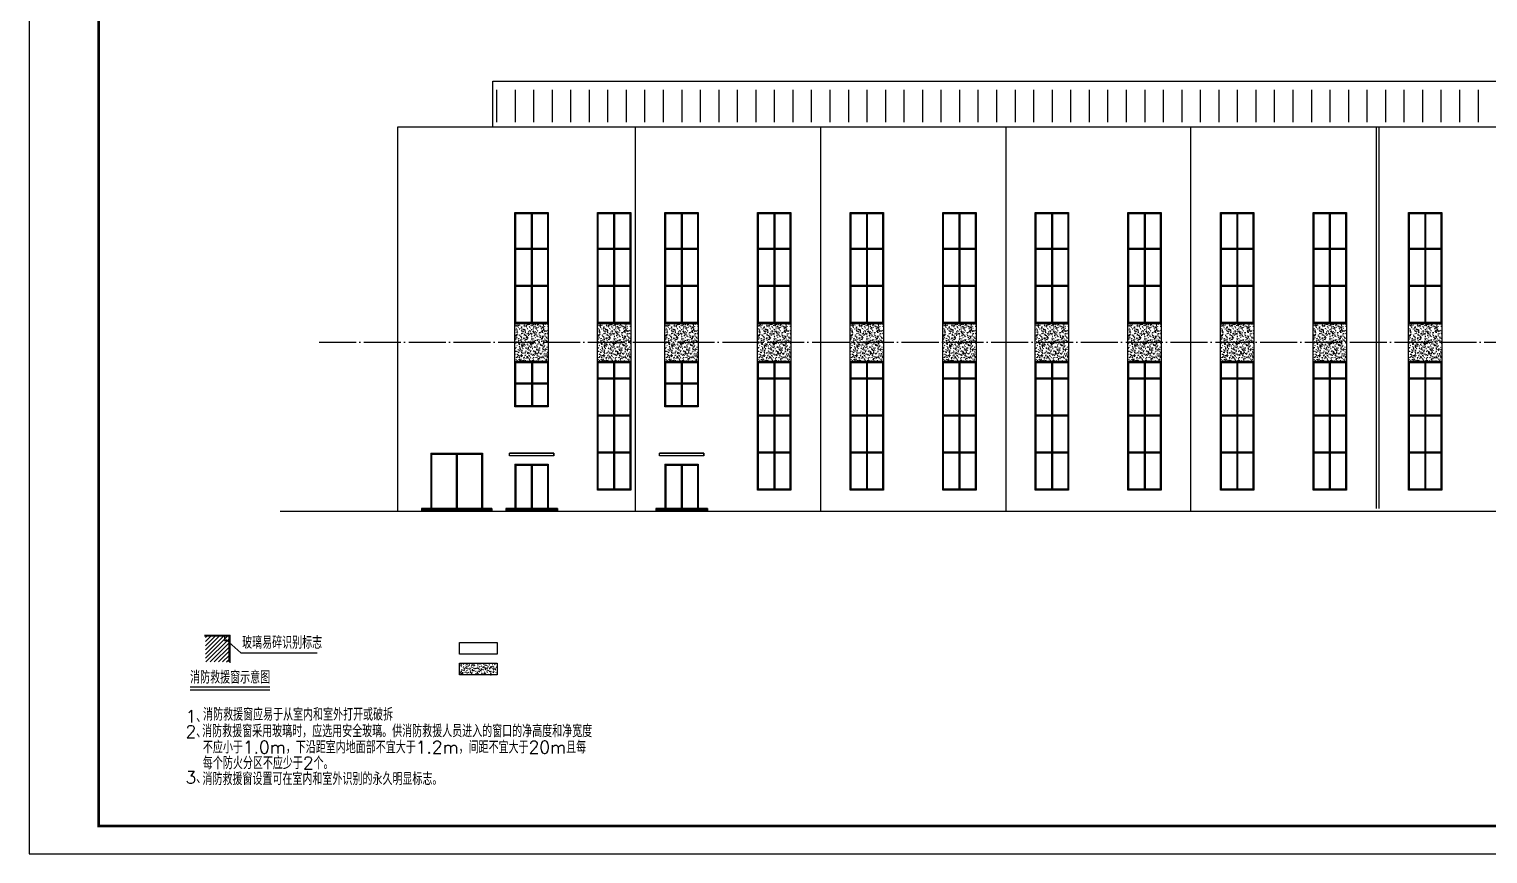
# Model space of a CAD drawing. Extents: x -1041549 to 749950, y -354245 to 17554.
# Drawn here: x -202024 to -123257, y -275372 to -230822 of the extents above; entities that cross this region are included whole.
import ezdxf

# ---------------------------------------------------------------- set-up
doc = ezdxf.new("R2010")
doc.units = 0
doc.header["$LTSCALE"] = 1000
doc.header["$MEASUREMENT"] = 0
doc.linetypes.add('DOTE', pattern=[2.42, 2, -0.2, 0.02, -0.2])
for name, color, linetype in [('4', 4, 'Continuous'), ('8', 8, 'Continuous'), ('DIM_LEAD', 3, 'Continuous'), ('DIM_SYMB', 3, 'Continuous'), ('DOTE', 1, 'Continuous'), ('PUB_TEXT', 7, 'Continuous'), ('PUB_TITLE', 4, 'Continuous'), ('STAIR', 2, 'Continuous'), ('填充2', 45, 'Continuous')]:
    doc.layers.add(name, color=color, linetype=linetype)
doc.styles.add('_TCH_DIM', font='SIMPLEX', dxfattribs={"bigfont": 'GBCBIG'})
doc.styles.add('_TCH_SPACE', font='SIMPLEX', dxfattribs={"height": 5, "bigfont": 'GBCBIG'})
doc.styles.get("Standard").update_dxf_attribs({"font": 'gbenor.shx', "bigfont": 'gbcbig.shx'})

# ---------------------------------------------------------------- blocks, each defined once
blk = doc.blocks.new('A$C095159EC')
at = {"layer": '填充2'}
blk.add_lwpolyline([(0, 0), (300, 0), (300, 300), (0, 300)], close=True, dxfattribs=at)
blk = doc.blocks.new('A$C28570fdd')
at = {"ltscale": 0.1, "xscale": 1.666666666666666, "yscale": 1.666666666666666, "zscale": 1.666666666666666}
blk.add_blockref('A$C095159EC', (0, 0), dxfattribs=at)

msp = doc.modelspace()

# ---------------------------------------------------------------- hatches: boundary and pattern name
h = msp.add_hatch()
h.set_pattern_fill('离散材料', color=8, scale=100)
h.set_pattern_definition([(0, (-8388.26, -34864.5), (264, 456), [24, -402, 18, -174, 36, -426]), (10, (-8502.26, -34618.5), (161.3523, 570.6886), [42, -102, 54, -318, 30, -396]), (20, (-8562.26, -34810.52), (266.9419, 441.9525), [48, -330, 42, -246, 30, -192]), (30, (-8388.26, -34846.5), (-43.9385, 508.1037), [30, -198, 24, -294, 18, -390]), (40, (-8556.26, -34714.52), (67.67183, 432.7407), [24, -264, 18, -168, 48, -306]), (50, (-8466.26, -34930.5), (-160.4957, 471.467), [12, -222, 30, -366, 36, -186]), (60, (-8448.26, -34888.5), (-198.94606, 447.4153), [30, -246, 12, -288, 24, -222]), (70, (-8514.26, -34960.52), (-219.78454, 431.1737), [18, -114, 36, -192, 24, -264]), (80, (-8484.26, -34606.5), (-417.1307, 329.4389), [42, -264, 18, -312, 36, -294]), (90, (-8448.26, -34864.5), (-528, 222), [36, -186, 24, -366, 12, -372]), (100, (-8544.26, -34678.5), (-495.9429, 290.2906), [42, -234, 36, -192, 42, -438]), (110, (-8586.26, -35020.5), (-480.8807, 163.3823), [48, -156, 24, -318, 36, -348]), (120, (-8748.26, -34948.5), (-573.2999, 56.9845), [30, -402, 36, -186, 42, -246]), (130, (-8616.26, -35080.52), (-558.21553, 142.53216), [18, -132, 24, -258, 48, -336]), (140, (-8796.26, -34600.52), (-441.1937, -68.41138), [36, -216, 42, -186, 24, -252]), (150, (-8298.26, -35116.5), (-409.64994, -241.5345), [24, -168, 48, -372, 42, -342]), (160, (-8694.26, -34780.5), (-475.80215, -324.8574), [36, -252, 30, -228, 24, -366]), (170, (-8658.26, -34924.5), (-431.2881, -338.2463), [54, -198, 36, -270, 48, -264])])
h.paths.add_polyline_path([(-175792.6, -246724.6), (-173992.6, -246724.6), (-173992.6, -248774.6), (-175792.6, -248774.6)])
h = msp.add_hatch()
h.set_pattern_fill('离散材料', color=8, scale=100)
h.set_pattern_definition([(0, (-3938.26, -34864.5), (264, 456), [24, -402, 18, -174, 36, -426]), (10, (-4052.26, -34618.5), (161.3523, 570.6886), [42, -102, 54, -318, 30, -396]), (20, (-4112.26, -34810.52), (266.9419, 441.9525), [48, -330, 42, -246, 30, -192]), (30, (-3938.26, -34846.5), (-43.9385, 508.1037), [30, -198, 24, -294, 18, -390]), (40, (-4106.26, -34714.52), (67.67183, 432.7407), [24, -264, 18, -168, 48, -306]), (50, (-4016.26, -34930.5), (-160.4957, 471.467), [12, -222, 30, -366, 36, -186]), (60, (-3998.26, -34888.5), (-198.94606, 447.4153), [30, -246, 12, -288, 24, -222]), (70, (-4064.26, -34960.52), (-219.78454, 431.1737), [18, -114, 36, -192, 24, -264]), (80, (-4034.26, -34606.5), (-417.1307, 329.4389), [42, -264, 18, -312, 36, -294]), (90, (-3998.26, -34864.5), (-528, 222), [36, -186, 24, -366, 12, -372]), (100, (-4094.26, -34678.5), (-495.9429, 290.2906), [42, -234, 36, -192, 42, -438]), (110, (-4136.26, -35020.5), (-480.8807, 163.3823), [48, -156, 24, -318, 36, -348]), (120, (-4298.26, -34948.5), (-573.2999, 56.9845), [30, -402, 36, -186, 42, -246]), (130, (-4166.26, -35080.52), (-558.21553, 142.53216), [18, -132, 24, -258, 48, -336]), (140, (-4346.26, -34600.52), (-441.1937, -68.41138), [36, -216, 42, -186, 24, -252]), (150, (-3848.26, -35116.5), (-409.64994, -241.5345), [24, -168, 48, -372, 42, -342]), (160, (-4244.26, -34780.5), (-475.80215, -324.8574), [36, -252, 30, -228, 24, -366]), (170, (-4208.26, -34924.5), (-431.2881, -338.2463), [54, -198, 36, -270, 48, -264])])
h.paths.add_polyline_path([(-171342.6, -246724.6), (-169542.6, -246724.6), (-169542.6, -248774.6), (-171342.6, -248774.6)])
h = msp.add_hatch()
h.set_pattern_fill('离散材料', color=8, scale=100)
h.set_pattern_definition([(0, (-288.26, -34864.5), (264, 456), [24, -402, 18, -174, 36, -426]), (10, (-402.26, -34618.5), (161.3523, 570.6886), [42, -102, 54, -318, 30, -396]), (20, (-462.26, -34810.52), (266.9419, 441.9525), [48, -330, 42, -246, 30, -192]), (30, (-288.26, -34846.5), (-43.9385, 508.1037), [30, -198, 24, -294, 18, -390]), (40, (-456.26, -34714.52), (67.67183, 432.7407), [24, -264, 18, -168, 48, -306]), (50, (-366.26, -34930.5), (-160.4957, 471.467), [12, -222, 30, -366, 36, -186]), (60, (-348.26, -34888.5), (-198.94606, 447.4153), [30, -246, 12, -288, 24, -222]), (70, (-414.26, -34960.52), (-219.78454, 431.1737), [18, -114, 36, -192, 24, -264]), (80, (-384.26, -34606.5), (-417.1307, 329.4389), [42, -264, 18, -312, 36, -294]), (90, (-348.26, -34864.5), (-528, 222), [36, -186, 24, -366, 12, -372]), (100, (-444.26, -34678.5), (-495.9429, 290.2906), [42, -234, 36, -192, 42, -438]), (110, (-486.26, -35020.5), (-480.8807, 163.3823), [48, -156, 24, -318, 36, -348]), (120, (-648.26, -34948.5), (-573.2999, 56.9845), [30, -402, 36, -186, 42, -246]), (130, (-516.26, -35080.52), (-558.21553, 142.53216), [18, -132, 24, -258, 48, -336]), (140, (-696.26, -34600.52), (-441.1937, -68.41138), [36, -216, 42, -186, 24, -252]), (150, (-198.26, -35116.5), (-409.64994, -241.5345), [24, -168, 48, -372, 42, -342]), (160, (-594.26, -34780.5), (-475.80215, -324.8574), [36, -252, 30, -228, 24, -366]), (170, (-558.26, -34924.5), (-431.2881, -338.2463), [54, -198, 36, -270, 48, -264])])
h.paths.add_polyline_path([(-167692.6, -246724.6), (-165892.6, -246724.6), (-165892.6, -248774.6), (-167692.6, -248774.6)])
h = msp.add_hatch()
h.set_pattern_fill('离散材料', color=8, scale=100)
h.set_pattern_definition([(0, (4711.74, -34864.5), (264, 456), [24, -402, 18, -174, 36, -426]), (10, (4597.74, -34618.5), (161.3523, 570.6886), [42, -102, 54, -318, 30, -396]), (20, (4537.74, -34810.52), (266.9419, 441.9525), [48, -330, 42, -246, 30, -192]), (30, (4711.74, -34846.5), (-43.9385, 508.1037), [30, -198, 24, -294, 18, -390]), (40, (4543.74, -34714.52), (67.67183, 432.7407), [24, -264, 18, -168, 48, -306]), (50, (4633.74, -34930.5), (-160.4957, 471.467), [12, -222, 30, -366, 36, -186]), (60, (4651.74, -34888.5), (-198.94606, 447.4153), [30, -246, 12, -288, 24, -222]), (70, (4585.74, -34960.52), (-219.78454, 431.1737), [18, -114, 36, -192, 24, -264]), (80, (4615.74, -34606.5), (-417.1307, 329.4389), [42, -264, 18, -312, 36, -294]), (90, (4651.74, -34864.5), (-528, 222), [36, -186, 24, -366, 12, -372]), (100, (4555.74, -34678.5), (-495.9429, 290.2906), [42, -234, 36, -192, 42, -438]), (110, (4513.74, -35020.5), (-480.8807, 163.3823), [48, -156, 24, -318, 36, -348]), (120, (4351.74, -34948.5), (-573.2999, 56.9845), [30, -402, 36, -186, 42, -246]), (130, (4483.74, -35080.52), (-558.21553, 142.53216), [18, -132, 24, -258, 48, -336]), (140, (4303.74, -34600.52), (-441.1937, -68.41138), [36, -216, 42, -186, 24, -252]), (150, (4801.74, -35116.5), (-409.64994, -241.5345), [24, -168, 48, -372, 42, -342]), (160, (4405.74, -34780.5), (-475.80215, -324.8574), [36, -252, 30, -228, 24, -366]), (170, (4441.74, -34924.5), (-431.2881, -338.2463), [54, -198, 36, -270, 48, -264])])
h.paths.add_polyline_path([(-162692.6, -246724.6), (-160892.6, -246724.6), (-160892.6, -248774.6), (-162692.6, -248774.6)])
h = msp.add_hatch()
h.set_pattern_fill('离散材料', color=8, scale=100)
h.set_pattern_definition([(0, (9711.74, -34864.5), (264, 456), [24, -402, 18, -174, 36, -426]), (10, (9597.74, -34618.5), (161.3523, 570.6886), [42, -102, 54, -318, 30, -396]), (20, (9537.74, -34810.52), (266.9419, 441.9525), [48, -330, 42, -246, 30, -192]), (30, (9711.74, -34846.5), (-43.9385, 508.1037), [30, -198, 24, -294, 18, -390]), (40, (9543.74, -34714.52), (67.67183, 432.7407), [24, -264, 18, -168, 48, -306]), (50, (9633.74, -34930.5), (-160.4957, 471.467), [12, -222, 30, -366, 36, -186]), (60, (9651.74, -34888.5), (-198.94606, 447.4153), [30, -246, 12, -288, 24, -222]), (70, (9585.74, -34960.52), (-219.78454, 431.1737), [18, -114, 36, -192, 24, -264]), (80, (9615.74, -34606.5), (-417.1307, 329.4389), [42, -264, 18, -312, 36, -294]), (90, (9651.74, -34864.5), (-528, 222), [36, -186, 24, -366, 12, -372]), (100, (9555.74, -34678.5), (-495.9429, 290.2906), [42, -234, 36, -192, 42, -438]), (110, (9513.74, -35020.5), (-480.8807, 163.3823), [48, -156, 24, -318, 36, -348]), (120, (9351.74, -34948.5), (-573.2999, 56.9845), [30, -402, 36, -186, 42, -246]), (130, (9483.74, -35080.52), (-558.21553, 142.53216), [18, -132, 24, -258, 48, -336]), (140, (9303.74, -34600.52), (-441.1937, -68.41138), [36, -216, 42, -186, 24, -252]), (150, (9801.74, -35116.5), (-409.64994, -241.5345), [24, -168, 48, -372, 42, -342]), (160, (9405.74, -34780.5), (-475.80215, -324.8574), [36, -252, 30, -228, 24, -366]), (170, (9441.74, -34924.5), (-431.2881, -338.2463), [54, -198, 36, -270, 48, -264])])
h.paths.add_polyline_path([(-157692.6, -246724.6), (-155892.6, -246724.6), (-155892.6, -248774.6), (-157692.6, -248774.6)])
h = msp.add_hatch()
h.set_pattern_fill('离散材料', color=8, scale=100)
h.set_pattern_definition([(0, (14711.74, -34864.5), (264, 456), [24, -402, 18, -174, 36, -426]), (10, (14597.74, -34618.5), (161.3523, 570.6886), [42, -102, 54, -318, 30, -396]), (20, (14537.74, -34810.52), (266.9419, 441.9525), [48, -330, 42, -246, 30, -192]), (30, (14711.74, -34846.5), (-43.9385, 508.1037), [30, -198, 24, -294, 18, -390]), (40, (14543.74, -34714.52), (67.67183, 432.7407), [24, -264, 18, -168, 48, -306]), (50, (14633.74, -34930.5), (-160.4957, 471.467), [12, -222, 30, -366, 36, -186]), (60, (14651.74, -34888.5), (-198.94606, 447.4153), [30, -246, 12, -288, 24, -222]), (70, (14585.74, -34960.52), (-219.78454, 431.1737), [18, -114, 36, -192, 24, -264]), (80, (14615.74, -34606.5), (-417.1307, 329.4389), [42, -264, 18, -312, 36, -294]), (90, (14651.74, -34864.5), (-528, 222), [36, -186, 24, -366, 12, -372]), (100, (14555.74, -34678.5), (-495.9429, 290.2906), [42, -234, 36, -192, 42, -438]), (110, (14513.74, -35020.5), (-480.8807, 163.3823), [48, -156, 24, -318, 36, -348]), (120, (14351.74, -34948.5), (-573.2999, 56.9845), [30, -402, 36, -186, 42, -246]), (130, (14483.74, -35080.52), (-558.21553, 142.53216), [18, -132, 24, -258, 48, -336]), (140, (14303.74, -34600.52), (-441.1937, -68.41138), [36, -216, 42, -186, 24, -252]), (150, (14801.74, -35116.5), (-409.64994, -241.5345), [24, -168, 48, -372, 42, -342]), (160, (14405.74, -34780.5), (-475.80215, -324.8574), [36, -252, 30, -228, 24, -366]), (170, (14441.74, -34924.5), (-431.2881, -338.2463), [54, -198, 36, -270, 48, -264])])
h.paths.add_polyline_path([(-152692.6, -246724.6), (-150892.6, -246724.6), (-150892.6, -248774.6), (-152692.6, -248774.6)])
h = msp.add_hatch()
h.set_pattern_fill('离散材料', color=8, scale=100)
h.set_pattern_definition([(0, (19711.74, -34864.5), (264, 456), [24, -402, 18, -174, 36, -426]), (10, (19597.74, -34618.5), (161.3523, 570.6886), [42, -102, 54, -318, 30, -396]), (20, (19537.74, -34810.52), (266.9419, 441.9525), [48, -330, 42, -246, 30, -192]), (30, (19711.74, -34846.5), (-43.9385, 508.1037), [30, -198, 24, -294, 18, -390]), (40, (19543.74, -34714.52), (67.67183, 432.7407), [24, -264, 18, -168, 48, -306]), (50, (19633.74, -34930.5), (-160.4957, 471.467), [12, -222, 30, -366, 36, -186]), (60, (19651.74, -34888.5), (-198.94606, 447.4153), [30, -246, 12, -288, 24, -222]), (70, (19585.74, -34960.52), (-219.78454, 431.1737), [18, -114, 36, -192, 24, -264]), (80, (19615.74, -34606.5), (-417.1307, 329.4389), [42, -264, 18, -312, 36, -294]), (90, (19651.74, -34864.5), (-528, 222), [36, -186, 24, -366, 12, -372]), (100, (19555.74, -34678.5), (-495.9429, 290.2906), [42, -234, 36, -192, 42, -438]), (110, (19513.74, -35020.5), (-480.8807, 163.3823), [48, -156, 24, -318, 36, -348]), (120, (19351.74, -34948.5), (-573.2999, 56.9845), [30, -402, 36, -186, 42, -246]), (130, (19483.74, -35080.52), (-558.21553, 142.53216), [18, -132, 24, -258, 48, -336]), (140, (19303.74, -34600.52), (-441.1937, -68.41138), [36, -216, 42, -186, 24, -252]), (150, (19801.74, -35116.5), (-409.64994, -241.5345), [24, -168, 48, -372, 42, -342]), (160, (19405.74, -34780.5), (-475.80215, -324.8574), [36, -252, 30, -228, 24, -366]), (170, (19441.74, -34924.5), (-431.2881, -338.2463), [54, -198, 36, -270, 48, -264])])
h.paths.add_polyline_path([(-147692.6, -246724.6), (-145892.6, -246724.6), (-145892.6, -248774.6), (-147692.6, -248774.6)])
h = msp.add_hatch()
h.set_pattern_fill('离散材料', color=8, scale=100)
h.set_pattern_definition([(0, (24711.74, -34864.5), (264, 456), [24, -402, 18, -174, 36, -426]), (10, (24597.74, -34618.5), (161.3523, 570.6886), [42, -102, 54, -318, 30, -396]), (20, (24537.74, -34810.52), (266.9419, 441.9525), [48, -330, 42, -246, 30, -192]), (30, (24711.74, -34846.5), (-43.9385, 508.1037), [30, -198, 24, -294, 18, -390]), (40, (24543.74, -34714.52), (67.67183, 432.7407), [24, -264, 18, -168, 48, -306]), (50, (24633.74, -34930.5), (-160.4957, 471.467), [12, -222, 30, -366, 36, -186]), (60, (24651.74, -34888.5), (-198.94606, 447.4153), [30, -246, 12, -288, 24, -222]), (70, (24585.74, -34960.52), (-219.78454, 431.1737), [18, -114, 36, -192, 24, -264]), (80, (24615.74, -34606.5), (-417.1307, 329.4389), [42, -264, 18, -312, 36, -294]), (90, (24651.74, -34864.5), (-528, 222), [36, -186, 24, -366, 12, -372]), (100, (24555.74, -34678.5), (-495.9429, 290.2906), [42, -234, 36, -192, 42, -438]), (110, (24513.74, -35020.5), (-480.8807, 163.3823), [48, -156, 24, -318, 36, -348]), (120, (24351.74, -34948.5), (-573.2999, 56.9845), [30, -402, 36, -186, 42, -246]), (130, (24483.74, -35080.52), (-558.21553, 142.53216), [18, -132, 24, -258, 48, -336]), (140, (24303.74, -34600.52), (-441.1937, -68.41138), [36, -216, 42, -186, 24, -252]), (150, (24801.74, -35116.5), (-409.64994, -241.5345), [24, -168, 48, -372, 42, -342]), (160, (24405.74, -34780.5), (-475.80215, -324.8574), [36, -252, 30, -228, 24, -366]), (170, (24441.74, -34924.5), (-431.2881, -338.2463), [54, -198, 36, -270, 48, -264])])
h.paths.add_polyline_path([(-142692.6, -246724.6), (-140892.6, -246724.6), (-140892.6, -248774.6), (-142692.6, -248774.6)])
h = msp.add_hatch()
h.set_pattern_fill('离散材料', color=8, scale=100)
h.set_pattern_definition([(0, (29711.74, -34864.5), (264, 456), [24, -402, 18, -174, 36, -426]), (10, (29597.74, -34618.5), (161.3523, 570.6886), [42, -102, 54, -318, 30, -396]), (20, (29537.74, -34810.52), (266.9419, 441.9525), [48, -330, 42, -246, 30, -192]), (30, (29711.74, -34846.5), (-43.9385, 508.1037), [30, -198, 24, -294, 18, -390]), (40, (29543.74, -34714.52), (67.67183, 432.7407), [24, -264, 18, -168, 48, -306]), (50, (29633.74, -34930.5), (-160.4957, 471.467), [12, -222, 30, -366, 36, -186]), (60, (29651.74, -34888.5), (-198.94606, 447.4153), [30, -246, 12, -288, 24, -222]), (70, (29585.74, -34960.52), (-219.78454, 431.1737), [18, -114, 36, -192, 24, -264]), (80, (29615.74, -34606.5), (-417.1307, 329.4389), [42, -264, 18, -312, 36, -294]), (90, (29651.74, -34864.5), (-528, 222), [36, -186, 24, -366, 12, -372]), (100, (29555.74, -34678.5), (-495.9429, 290.2906), [42, -234, 36, -192, 42, -438]), (110, (29513.74, -35020.5), (-480.8807, 163.3823), [48, -156, 24, -318, 36, -348]), (120, (29351.74, -34948.5), (-573.2999, 56.9845), [30, -402, 36, -186, 42, -246]), (130, (29483.74, -35080.52), (-558.21553, 142.53216), [18, -132, 24, -258, 48, -336]), (140, (29303.74, -34600.52), (-441.1937, -68.41138), [36, -216, 42, -186, 24, -252]), (150, (29801.74, -35116.5), (-409.64994, -241.5345), [24, -168, 48, -372, 42, -342]), (160, (29405.74, -34780.5), (-475.80215, -324.8574), [36, -252, 30, -228, 24, -366]), (170, (29441.74, -34924.5), (-431.2881, -338.2463), [54, -198, 36, -270, 48, -264])])
h.paths.add_polyline_path([(-137692.6, -246724.6), (-135892.6, -246724.6), (-135892.6, -248774.6), (-137692.6, -248774.6)])
h = msp.add_hatch()
h.set_pattern_fill('离散材料', color=8, scale=100)
h.set_pattern_definition([(0, (34711.74, -34864.5), (264, 456), [24, -402, 18, -174, 36, -426]), (10, (34597.74, -34618.5), (161.3523, 570.6886), [42, -102, 54, -318, 30, -396]), (20, (34537.74, -34810.52), (266.9419, 441.9525), [48, -330, 42, -246, 30, -192]), (30, (34711.74, -34846.5), (-43.9385, 508.1037), [30, -198, 24, -294, 18, -390]), (40, (34543.74, -34714.52), (67.67183, 432.7407), [24, -264, 18, -168, 48, -306]), (50, (34633.74, -34930.5), (-160.4957, 471.467), [12, -222, 30, -366, 36, -186]), (60, (34651.74, -34888.5), (-198.94606, 447.4153), [30, -246, 12, -288, 24, -222]), (70, (34585.74, -34960.52), (-219.78454, 431.1737), [18, -114, 36, -192, 24, -264]), (80, (34615.74, -34606.5), (-417.1307, 329.4389), [42, -264, 18, -312, 36, -294]), (90, (34651.74, -34864.5), (-528, 222), [36, -186, 24, -366, 12, -372]), (100, (34555.74, -34678.5), (-495.9429, 290.2906), [42, -234, 36, -192, 42, -438]), (110, (34513.74, -35020.5), (-480.8807, 163.3823), [48, -156, 24, -318, 36, -348]), (120, (34351.74, -34948.5), (-573.2999, 56.9845), [30, -402, 36, -186, 42, -246]), (130, (34483.74, -35080.52), (-558.21553, 142.53216), [18, -132, 24, -258, 48, -336]), (140, (34303.74, -34600.52), (-441.1937, -68.41138), [36, -216, 42, -186, 24, -252]), (150, (34801.74, -35116.5), (-409.64994, -241.5345), [24, -168, 48, -372, 42, -342]), (160, (34405.74, -34780.5), (-475.80215, -324.8574), [36, -252, 30, -228, 24, -366]), (170, (34441.74, -34924.5), (-431.2881, -338.2463), [54, -198, 36, -270, 48, -264])])
h.paths.add_polyline_path([(-132692.6, -246724.6), (-130892.6, -246724.6), (-130892.6, -248774.6), (-132692.6, -248774.6)])
h = msp.add_hatch()
h.set_pattern_fill('离散材料', color=8, scale=100)
h.set_pattern_definition([(0, (39861.74, -34864.5), (264, 456), [24, -402, 18, -174, 36, -426]), (10, (39747.74, -34618.5), (161.3523, 570.6886), [42, -102, 54, -318, 30, -396]), (20, (39687.74, -34810.52), (266.9419, 441.9525), [48, -330, 42, -246, 30, -192]), (30, (39861.74, -34846.5), (-43.9385, 508.1037), [30, -198, 24, -294, 18, -390]), (40, (39693.74, -34714.52), (67.67183, 432.7407), [24, -264, 18, -168, 48, -306]), (50, (39783.74, -34930.5), (-160.4957, 471.467), [12, -222, 30, -366, 36, -186]), (60, (39801.74, -34888.5), (-198.94606, 447.4153), [30, -246, 12, -288, 24, -222]), (70, (39735.74, -34960.52), (-219.78454, 431.1737), [18, -114, 36, -192, 24, -264]), (80, (39765.74, -34606.5), (-417.1307, 329.4389), [42, -264, 18, -312, 36, -294]), (90, (39801.74, -34864.5), (-528, 222), [36, -186, 24, -366, 12, -372]), (100, (39705.74, -34678.5), (-495.9429, 290.2906), [42, -234, 36, -192, 42, -438]), (110, (39663.74, -35020.5), (-480.8807, 163.3823), [48, -156, 24, -318, 36, -348]), (120, (39501.74, -34948.5), (-573.2999, 56.9845), [30, -402, 36, -186, 42, -246]), (130, (39633.74, -35080.52), (-558.21553, 142.53216), [18, -132, 24, -258, 48, -336]), (140, (39453.74, -34600.52), (-441.1937, -68.41138), [36, -216, 42, -186, 24, -252]), (150, (39951.74, -35116.5), (-409.64994, -241.5345), [24, -168, 48, -372, 42, -342]), (160, (39555.74, -34780.5), (-475.80215, -324.8574), [36, -252, 30, -228, 24, -366]), (170, (39591.74, -34924.5), (-431.2881, -338.2463), [54, -198, 36, -270, 48, -264])])
h.paths.add_polyline_path([(-127542.6, -246724.6), (-125742.6, -246724.6), (-125742.6, -248774.6), (-127542.6, -248774.6)])
h = msp.add_hatch()
h.set_pattern_fill('离散材料', color=8, scale=100)
h.set_pattern_definition([(0, (-1716.68, -399.8), (264, 456), [24, -402, 18, -174, 36, -426]), (10, (-1830.7, -153.8), (161.3523, 570.6886), [42, -102, 54, -318, 30, -396]), (20, (-1890.68, -345.78), (266.9419, 441.9525), [48, -330, 42, -246, 30, -192]), (30, (-1716.68, -381.8), (-43.9385, 508.10374), [30, -198, 24, -294, 18, -390]), (40, (-1884.68, -249.78), (67.67183, 432.7407), [24, -264, 18, -168, 48, -306]), (50, (-1794.68, -465.8), (-160.49573, 471.467), [12, -222, 30, -366, 36, -186]), (60, (-1776.68, -423.8), (-198.94606, 447.4153), [30, -246, 12, -288, 24, -222]), (70, (-1842.68, -495.8), (-219.78454, 431.1737), [18, -114, 36, -192, 24, -264]), (80, (-1812.68, -141.8), (-417.1307, 329.4389), [42, -264, 18, -312, 36, -294]), (90, (-1776.7, -399.8), (-528, 222), [36, -186, 24, -366, 12, -372]), (100, (-1872.68, -213.8), (-495.9429, 290.2906), [42, -234, 36, -192, 42, -438]), (110, (-1914.68, -555.8), (-480.8807, 163.3823), [48, -156, 24, -318, 36, -348]), (120, (-2076.68, -483.8), (-573.2999, 56.98454), [30, -402, 36, -186, 42, -246]), (130, (-1944.68, -615.8), (-558.21553, 142.53216), [18, -132, 24, -258, 48, -336]), (140, (-2124.68, -135.8), (-441.1937, -68.41138), [36, -216, 42, -186, 24, -252]), (150, (-1626.68, -651.8), (-409.64994, -241.5345), [24, -168, 48, -372, 42, -342]), (160, (-2022.68, -315.8), (-475.80215, -324.8574), [36, -252, 30, -228, 24, -366]), (170, (-1986.68, -459.8), (-431.2881, -338.24633), [54, -198, 36, -270, 48, -264])])
h.paths.add_polyline_path([(-176758.9, -265710.2), (-176758.9, -265068.2), (-178782.4, -265068.2), (-178782.4, -265710.2)])
at = {"layer": '8'}
h = msp.add_hatch(dxfattribs=at)
h.set_pattern_fill('ANSI31', color=8, scale=100, style=0)
h.set_pattern_definition([(45, (-618813.4, -261630.15), (-112.2532, 112.2532), [])])
h.paths.add_polyline_path([(-191229.4, -265005.1), (-191229.4, -263605.1), (-192509.5, -263605.1), (-192509.5, -265005.1)])

# ---------------------------------------------------------------- linework, layer by layer
at = {"color": 8}
for p, q in [((-176787.9, -234095.7), (-176787.9, -235844.1)), ((-175787.9, -234095.7), (-175787.9, -235844.1)), ((-174787.9, -234095.7), (-174787.9, -235844.1)), ((-173787.9, -234095.7), (-173787.9, -235844.1)), ((-172787.9, -234095.7), (-172787.9, -235844.1)), ((-171787.9, -234095.7), (-171787.9, -235844.1)), ((-170787.9, -234095.7), (-170787.9, -235844.1)), ((-169787.9, -234095.7), (-169787.9, -235844.1)), ((-168787.9, -234095.7), (-168787.9, -235844.1)), ((-167787.9, -234095.7), (-167787.9, -235844.1)), ((-166787.9, -234095.7), (-166787.9, -235844.1)), ((-165787.9, -234095.7), (-165787.9, -235844.1)), ((-164787.9, -234095.7), (-164787.9, -235844.1)), ((-163787.9, -234095.7), (-163787.9, -235844.1)), ((-162787.9, -234095.7), (-162787.9, -235844.1)), ((-161787.9, -234095.7), (-161787.9, -235844.1)), ((-160787.9, -234095.7), (-160787.9, -235844.1)), ((-159787.9, -234095.7), (-159787.9, -235844.1)), ((-158787.9, -234095.7), (-158787.9, -235844.1)), ((-157787.9, -234095.7), (-157787.9, -235844.1)), ((-156787.9, -234095.7), (-156787.9, -235844.1)), ((-155787.9, -234095.7), (-155787.9, -235844.1)), ((-154787.9, -234095.7), (-154787.9, -235844.1)), ((-153787.9, -234095.7), (-153787.9, -235844.1)), ((-152787.9, -234095.7), (-152787.9, -235844.1)), ((-151787.9, -234095.7), (-151787.9, -235844.1)), ((-150787.9, -234095.7), (-150787.9, -235844.1)), ((-149787.9, -234095.7), (-149787.9, -235844.1)), ((-148787.9, -234095.7), (-148787.9, -235844.1)), ((-147787.9, -234095.7), (-147787.9, -235844.1)), ((-146787.9, -234095.7), (-146787.9, -235844.1)), ((-145787.9, -234095.7), (-145787.9, -235844.1)), ((-144787.9, -234095.7), (-144787.9, -235844.1)), ((-143787.9, -234095.7), (-143787.9, -235844.1)), ((-142787.9, -234095.7), (-142787.9, -235844.1)), ((-141787.9, -234095.7), (-141787.9, -235844.1)), ((-140787.9, -234095.7), (-140787.9, -235844.1)), ((-139787.9, -234095.7), (-139787.9, -235844.1)), ((-138787.9, -234095.7), (-138787.9, -235844.1)), ((-137787.9, -234095.7), (-137787.9, -235844.1)), ((-136787.9, -234095.7), (-136787.9, -235844.1)), ((-135787.9, -234095.7), (-135787.9, -235844.1)), ((-134787.9, -234095.7), (-134787.9, -235844.1)), ((-133787.9, -234095.7), (-133787.9, -235844.1)), ((-132787.9, -234095.7), (-132787.9, -235844.1)), ((-131787.9, -234095.7), (-131787.9, -235844.1)), ((-130787.9, -234095.7), (-130787.9, -235844.1)), ((-129787.9, -234095.7), (-129787.9, -235844.1)), ((-128787.9, -234095.7), (-128787.9, -235844.1)), ((-127787.9, -234095.7), (-127787.9, -235844.1)), ((-126787.9, -234095.7), (-126787.9, -235844.1)), ((-125787.9, -234095.7), (-125787.9, -235844.1)), ((-124787.9, -234095.7), (-124787.9, -235844.1)), ((-123787.9, -234095.7), (-123787.9, -235844.1)), ((-177042.6, -256774.6), (-180842.6, -256774.6)), ((-173492.6, -256774.6), (-176292.6, -256774.6)), ((-165392.6, -256774.6), (-168192.6, -256774.6)), ((-177042.6, -256824.6), (-180842.6, -256824.6)), ((-173492.6, -256824.6), (-176292.6, -256824.6)), ((-165392.6, -256824.6), (-168192.6, -256824.6))]:
    msp.add_line(p, q, dxfattribs=at)
at = {"color": 140}
for p, q in [((-89242.6, -236124.6), (-182142.6, -236124.6)), ((-182142.6, -236124.6), (-182142.6, -247724.6)), ((-129292.6, -236124.6), (-129292.6, -256724.6)), ((-129142.6, -236124.6), (-129142.6, -256724.6)), ((-182142.6, -247724.6), (-182142.6, -256874.6)), ((-63927.6, -256874.6), (-188473, -256874.6))]:
    msp.add_line(p, q, dxfattribs=at)
at = {"color": 5}
for p, q in [((-169292.6, -236124.6), (-169292.6, -256874.6)), ((-159292.6, -236124.6), (-159292.6, -256874.6)), ((-149292.6, -236124.6), (-149292.6, -256874.6)), ((-139292.6, -256874.6), (-139292.6, -236124.6))]:
    msp.add_line(p, q, dxfattribs=at)
at = {"color": 4}
for p, q in [((-174917.6, -240774.6), (-174917.6, -246674.6)), ((-174867.6, -240774.6), (-174867.6, -246674.6)), ((-170467.6, -240774.6), (-170467.6, -246674.6)), ((-170417.6, -240774.6), (-170417.6, -246674.6)), ((-166817.6, -240774.6), (-166817.6, -246674.6)), ((-166767.6, -240774.6), (-166767.6, -246674.6)), ((-161817.6, -240774.6), (-161817.6, -246674.6)), ((-161767.6, -240774.6), (-161767.6, -246674.6)), ((-156817.6, -240774.6), (-156817.6, -246674.6)), ((-156767.6, -240774.6), (-156767.6, -246674.6)), ((-151817.6, -240774.6), (-151817.6, -246674.6)), ((-151767.6, -240774.6), (-151767.6, -246674.6)), ((-146817.6, -240774.6), (-146817.6, -246674.6)), ((-146767.6, -240774.6), (-146767.6, -246674.6)), ((-141817.6, -240774.6), (-141817.6, -246674.6)), ((-141767.6, -240774.6), (-141767.6, -246674.6)), ((-136817.6, -240774.6), (-136817.6, -246674.6)), ((-136767.6, -240774.6), (-136767.6, -246674.6)), ((-131817.6, -240774.6), (-131817.6, -246674.6)), ((-131767.6, -240774.6), (-131767.6, -246674.6)), ((-126667.6, -240774.6), (-126667.6, -246674.6)), ((-126617.6, -240774.6), (-126617.6, -246674.6)), ((-174042.6, -242674.6), (-175742.6, -242674.6)), ((-174042.6, -242724.6), (-175742.6, -242724.6)), ((-169592.6, -242674.6), (-171292.6, -242674.6)), ((-169592.6, -242724.6), (-171292.6, -242724.6)), ((-165942.6, -242674.6), (-167642.6, -242674.6)), ((-165942.6, -242724.6), (-167642.6, -242724.6)), ((-160942.6, -242674.6), (-162642.6, -242674.6)), ((-160942.6, -242724.6), (-162642.6, -242724.6)), ((-155942.6, -242674.6), (-157642.6, -242674.6)), ((-155942.6, -242724.6), (-157642.6, -242724.6)), ((-150942.6, -242674.6), (-152642.6, -242674.6)), ((-150942.6, -242724.6), (-152642.6, -242724.6)), ((-145942.6, -242674.6), (-147642.6, -242674.6)), ((-145942.6, -242724.6), (-147642.6, -242724.6)), ((-140942.6, -242674.6), (-142642.6, -242674.6)), ((-140942.6, -242724.6), (-142642.6, -242724.6)), ((-135942.6, -242674.6), (-137642.6, -242674.6)), ((-135942.6, -242724.6), (-137642.6, -242724.6)), ((-130942.6, -242674.6), (-132642.6, -242674.6)), ((-130942.6, -242724.6), (-132642.6, -242724.6)), ((-125792.6, -242674.6), (-127492.6, -242674.6)), ((-125792.6, -242724.6), (-127492.6, -242724.6)), ((-174042.6, -244674.6), (-175742.6, -244674.6)), ((-174042.6, -244724.6), (-175742.6, -244724.6)), ((-169592.6, -244674.6), (-171292.6, -244674.6)), ((-169592.6, -244724.6), (-171292.6, -244724.6)), ((-165942.6, -244674.6), (-167642.6, -244674.6)), ((-165942.6, -244724.6), (-167642.6, -244724.6)), ((-160942.6, -244674.6), (-162642.6, -244674.6)), ((-160942.6, -244724.6), (-162642.6, -244724.6)), ((-155942.6, -244674.6), (-157642.6, -244674.6)), ((-155942.6, -244724.6), (-157642.6, -244724.6)), ((-150942.6, -244674.6), (-152642.6, -244674.6)), ((-150942.6, -244724.6), (-152642.6, -244724.6)), ((-145942.6, -244674.6), (-147642.6, -244674.6)), ((-145942.6, -244724.6), (-147642.6, -244724.6)), ((-140942.6, -244674.6), (-142642.6, -244674.6)), ((-140942.6, -244724.6), (-142642.6, -244724.6)), ((-135942.6, -244674.6), (-137642.6, -244674.6)), ((-135942.6, -244724.6), (-137642.6, -244724.6)), ((-130942.6, -244674.6), (-132642.6, -244674.6)), ((-130942.6, -244724.6), (-132642.6, -244724.6)), ((-125792.6, -244674.6), (-127492.6, -244674.6)), ((-125792.6, -244724.6), (-127492.6, -244724.6)), ((-174892.6, -248824.6), (-174892.6, -251174.6)), ((-174842.6, -248824.6), (-174842.6, -251174.6)), ((-170467.6, -248824.6), (-170467.6, -255674.6)), ((-170417.6, -248824.6), (-170417.6, -255674.6)), ((-166817.6, -248824.6), (-166817.6, -251174.6)), ((-166767.6, -248824.6), (-166767.6, -251174.6)), ((-161817.6, -248824.6), (-161817.6, -255674.6)), ((-161767.6, -248824.6), (-161767.6, -255674.6)), ((-156817.6, -248824.6), (-156817.6, -255674.6)), ((-156767.6, -248824.6), (-156767.6, -255674.6)), ((-151817.6, -248824.6), (-151817.6, -255674.6)), ((-151767.6, -248824.6), (-151767.6, -255674.6)), ((-146817.6, -248824.6), (-146817.6, -255674.6)), ((-146767.6, -248824.6), (-146767.6, -255674.6)), ((-141817.6, -248824.6), (-141817.6, -255674.6)), ((-141767.6, -248824.6), (-141767.6, -255674.6)), ((-136817.6, -248824.6), (-136817.6, -255674.6)), ((-136767.6, -248824.6), (-136767.6, -255674.6)), ((-131817.6, -248824.6), (-131817.6, -255674.6)), ((-131767.6, -248824.6), (-131767.6, -255674.6)), ((-126667.6, -248824.6), (-126667.6, -255674.6)), ((-126617.6, -248824.6), (-126617.6, -255674.6)), ((-169592.6, -249674.6), (-171292.6, -249674.6)), ((-160942.6, -249674.6), (-162642.6, -249674.6)), ((-155942.6, -249674.6), (-157642.6, -249674.6)), ((-150942.6, -249674.6), (-152642.6, -249674.6)), ((-145942.6, -249674.6), (-147642.6, -249674.6)), ((-140942.6, -249674.6), (-142642.6, -249674.6)), ((-135942.6, -249674.6), (-137642.6, -249674.6)), ((-130942.6, -249674.6), (-132642.6, -249674.6)), ((-125792.6, -249674.6), (-127492.6, -249674.6)), ((-174042.6, -249949.6), (-175742.6, -249949.6)), ((-174042.6, -249999.6), (-175742.6, -249999.6)), ((-169592.6, -249724.6), (-171292.6, -249724.6)), ((-165942.6, -249949.6), (-167642.6, -249949.6)), ((-165942.6, -249999.6), (-167642.6, -249999.6)), ((-160942.6, -249724.6), (-162642.6, -249724.6)), ((-155942.6, -249724.6), (-157642.6, -249724.6)), ((-150942.6, -249724.6), (-152642.6, -249724.6)), ((-145942.6, -249724.6), (-147642.6, -249724.6)), ((-140942.6, -249724.6), (-142642.6, -249724.6)), ((-135942.6, -249724.6), (-137642.6, -249724.6)), ((-130942.6, -249724.6), (-132642.6, -249724.6)), ((-125792.6, -249724.6), (-127492.6, -249724.6)), ((-169592.6, -251674.6), (-171292.6, -251674.6)), ((-169592.6, -251724.6), (-171292.6, -251724.6)), ((-160942.6, -251674.6), (-162642.6, -251674.6)), ((-160942.6, -251724.6), (-162642.6, -251724.6)), ((-155942.6, -251674.6), (-157642.6, -251674.6)), ((-155942.6, -251724.6), (-157642.6, -251724.6)), ((-150942.6, -251674.6), (-152642.6, -251674.6)), ((-150942.6, -251724.6), (-152642.6, -251724.6)), ((-145942.6, -251674.6), (-147642.6, -251674.6)), ((-145942.6, -251724.6), (-147642.6, -251724.6)), ((-140942.6, -251674.6), (-142642.6, -251674.6)), ((-140942.6, -251724.6), (-142642.6, -251724.6)), ((-135942.6, -251674.6), (-137642.6, -251674.6)), ((-135942.6, -251724.6), (-137642.6, -251724.6)), ((-130942.6, -251674.6), (-132642.6, -251674.6)), ((-130942.6, -251724.6), (-132642.6, -251724.6)), ((-125792.6, -251674.6), (-127492.6, -251674.6)), ((-125792.6, -251724.6), (-127492.6, -251724.6)), ((-180292.6, -253774.6), (-177592.6, -253774.6)), ((-180292.6, -253774.6), (-180292.6, -256724.6)), ((-178967.6, -253774.6), (-178967.6, -256724.6)), ((-178917.6, -253774.6), (-178917.6, -256724.6)), ((-177592.6, -253774.6), (-177592.6, -256724.6)), ((-175742.6, -254374.6), (-174042.6, -254374.6)), ((-175742.6, -254374.6), (-175742.6, -256724.6)), ((-174917.6, -254374.6), (-174917.6, -256724.6)), ((-174867.6, -254374.6), (-174867.6, -256724.6)), ((-174042.6, -254374.6), (-174042.6, -256724.6)), ((-169592.6, -253674.6), (-171292.6, -253674.6)), ((-169592.6, -253724.6), (-171292.6, -253724.6)), ((-167642.6, -254374.6), (-165942.6, -254374.6)), ((-167642.6, -254374.6), (-167642.6, -256724.6)), ((-166817.6, -254374.6), (-166817.6, -256724.6)), ((-166767.6, -254374.6), (-166767.6, -256724.6)), ((-165942.6, -254374.6), (-165942.6, -256724.6)), ((-160942.6, -253674.6), (-162642.6, -253674.6)), ((-160942.6, -253724.6), (-162642.6, -253724.6)), ((-155942.6, -253674.6), (-157642.6, -253674.6)), ((-155942.6, -253724.6), (-157642.6, -253724.6)), ((-150942.6, -253674.6), (-152642.6, -253674.6)), ((-150942.6, -253724.6), (-152642.6, -253724.6)), ((-145942.6, -253674.6), (-147642.6, -253674.6)), ((-145942.6, -253724.6), (-147642.6, -253724.6)), ((-140942.6, -253674.6), (-142642.6, -253674.6)), ((-140942.6, -253724.6), (-142642.6, -253724.6)), ((-135942.6, -253674.6), (-137642.6, -253674.6)), ((-135942.6, -253724.6), (-137642.6, -253724.6)), ((-130942.6, -253674.6), (-132642.6, -253674.6)), ((-130942.6, -253724.6), (-132642.6, -253724.6)), ((-125792.6, -253674.6), (-127492.6, -253674.6)), ((-125792.6, -253724.6), (-127492.6, -253724.6))]:
    msp.add_line(p, q, dxfattribs=at)
at = {"color": 2}
for p, q in [((-180342.6, -253724.6), (-177542.6, -253724.6)), ((-180342.6, -253724.6), (-180342.6, -256724.6)), ((-177542.6, -253724.6), (-177542.6, -256724.6)), ((-175792.6, -254324.6), (-173992.6, -254324.6)), ((-175792.6, -254324.6), (-175792.6, -256724.6)), ((-173992.6, -254324.6), (-173992.6, -256724.6)), ((-167692.6, -254324.6), (-165892.6, -254324.6)), ((-167692.6, -254324.6), (-167692.6, -256724.6)), ((-165892.6, -254324.6), (-165892.6, -256724.6))]:
    msp.add_line(p, q, dxfattribs=at)
for p, q in [((-173692.6, -253724.6), (-176092.6, -253724.6)), ((-176092.6, -253874.6), (-176092.6, -253724.6)), ((-173692.6, -253874.6), (-176092.6, -253874.6)), ((-173692.6, -253874.6), (-173692.6, -253724.6)), ((-165592.6, -253724.6), (-167992.6, -253724.6)), ((-167992.6, -253874.6), (-167992.6, -253724.6)), ((-165592.6, -253874.6), (-167992.6, -253874.6)), ((-165592.6, -253874.6), (-165592.6, -253724.6)), ((-177042.6, -256724.6), (-180842.6, -256724.6)), ((-180842.6, -256724.6), (-180842.6, -256874.6)), ((-177042.6, -256724.6), (-177042.6, -256874.6)), ((-173492.6, -256724.6), (-176292.6, -256724.6)), ((-176292.6, -256724.6), (-176292.6, -256874.6)), ((-173492.6, -256724.6), (-173492.6, -256874.6)), ((-165392.6, -256724.6), (-168192.6, -256724.6)), ((-168192.6, -256724.6), (-168192.6, -256874.6)), ((-165392.6, -256724.6), (-165392.6, -256874.6))]:
    msp.add_line(p, q)
at = {"color": 254, "true_color": 0xfeeab9}
for p, q in [((-180342.6, -256724.6), (-177542.6, -256724.6)), ((-175792.6, -256724.6), (-173992.6, -256724.6)), ((-167692.6, -256724.6), (-165892.6, -256724.6))]:
    msp.add_line(p, q, dxfattribs=at)
at = {"color": 2}
for points in [[(-175792.6, -240724.6), (-173992.6, -240724.6), (-173992.6, -246724.6), (-175792.6, -246724.6)], [(-171342.6, -240724.6), (-169542.6, -240724.6), (-169542.6, -246724.6), (-171342.6, -246724.6)], [(-167692.6, -240724.6), (-165892.6, -240724.6), (-165892.6, -246724.6), (-167692.6, -246724.6)], [(-162692.6, -240724.6), (-160892.6, -240724.6), (-160892.6, -246724.6), (-162692.6, -246724.6)], [(-157692.6, -240724.6), (-155892.6, -240724.6), (-155892.6, -246724.6), (-157692.6, -246724.6)], [(-152692.6, -240724.6), (-150892.6, -240724.6), (-150892.6, -246724.6), (-152692.6, -246724.6)], [(-147692.6, -240724.6), (-145892.6, -240724.6), (-145892.6, -246724.6), (-147692.6, -246724.6)], [(-142692.6, -240724.6), (-140892.6, -240724.6), (-140892.6, -246724.6), (-142692.6, -246724.6)], [(-137692.6, -240724.6), (-135892.6, -240724.6), (-135892.6, -246724.6), (-137692.6, -246724.6)], [(-132692.6, -240724.6), (-130892.6, -240724.6), (-130892.6, -246724.6), (-132692.6, -246724.6)], [(-127542.6, -240724.6), (-125742.6, -240724.6), (-125742.6, -246724.6), (-127542.6, -246724.6)], [(-175792.6, -248774.6), (-173992.6, -248774.6), (-173992.6, -251224.6), (-175792.6, -251224.6)], [(-171342.6, -248774.6), (-169542.6, -248774.6), (-169542.6, -255724.6), (-171342.6, -255724.6)], [(-167692.6, -248774.6), (-165892.6, -248774.6), (-165892.6, -251224.6), (-167692.6, -251224.6)], [(-162692.6, -248774.6), (-160892.6, -248774.6), (-160892.6, -255724.6), (-162692.6, -255724.6)], [(-157692.6, -248774.6), (-155892.6, -248774.6), (-155892.6, -255724.6), (-157692.6, -255724.6)], [(-152692.6, -248774.6), (-150892.6, -248774.6), (-150892.6, -255724.6), (-152692.6, -255724.6)], [(-147692.6, -248774.6), (-145892.6, -248774.6), (-145892.6, -255724.6), (-147692.6, -255724.6)], [(-142692.6, -248774.6), (-140892.6, -248774.6), (-140892.6, -255724.6), (-142692.6, -255724.6)], [(-137692.6, -248774.6), (-135892.6, -248774.6), (-135892.6, -255724.6), (-137692.6, -255724.6)], [(-132692.6, -248774.6), (-130892.6, -248774.6), (-130892.6, -255724.6), (-132692.6, -255724.6)], [(-127542.6, -248774.6), (-125742.6, -248774.6), (-125742.6, -255724.6), (-127542.6, -255724.6)]]:
    msp.add_lwpolyline(points, close=True, dxfattribs=at)
at = {"color": 4}
for points in [[(-175742.6, -240774.6), (-174042.6, -240774.6), (-174042.6, -246674.6), (-175742.6, -246674.6)], [(-171292.6, -240774.6), (-169592.6, -240774.6), (-169592.6, -246674.6), (-171292.6, -246674.6)], [(-167642.6, -240774.6), (-165942.6, -240774.6), (-165942.6, -246674.6), (-167642.6, -246674.6)], [(-162642.6, -240774.6), (-160942.6, -240774.6), (-160942.6, -246674.6), (-162642.6, -246674.6)], [(-157642.6, -240774.6), (-155942.6, -240774.6), (-155942.6, -246674.6), (-157642.6, -246674.6)], [(-152642.6, -240774.6), (-150942.6, -240774.6), (-150942.6, -246674.6), (-152642.6, -246674.6)], [(-147642.6, -240774.6), (-145942.6, -240774.6), (-145942.6, -246674.6), (-147642.6, -246674.6)], [(-142642.6, -240774.6), (-140942.6, -240774.6), (-140942.6, -246674.6), (-142642.6, -246674.6)], [(-137642.6, -240774.6), (-135942.6, -240774.6), (-135942.6, -246674.6), (-137642.6, -246674.6)], [(-132642.6, -240774.6), (-130942.6, -240774.6), (-130942.6, -246674.6), (-132642.6, -246674.6)], [(-127492.6, -240774.6), (-125792.6, -240774.6), (-125792.6, -246674.6), (-127492.6, -246674.6)], [(-175742.6, -248824.6), (-174042.6, -248824.6), (-174042.6, -251174.6), (-175742.6, -251174.6)], [(-171292.6, -248824.6), (-169592.6, -248824.6), (-169592.6, -255674.6), (-171292.6, -255674.6)], [(-167642.6, -248824.6), (-165942.6, -248824.6), (-165942.6, -251174.6), (-167642.6, -251174.6)], [(-162642.6, -248824.6), (-160942.6, -248824.6), (-160942.6, -255674.6), (-162642.6, -255674.6)], [(-157642.6, -248824.6), (-155942.6, -248824.6), (-155942.6, -255674.6), (-157642.6, -255674.6)], [(-152642.6, -248824.6), (-150942.6, -248824.6), (-150942.6, -255674.6), (-152642.6, -255674.6)], [(-147642.6, -248824.6), (-145942.6, -248824.6), (-145942.6, -255674.6), (-147642.6, -255674.6)], [(-142642.6, -248824.6), (-140942.6, -248824.6), (-140942.6, -255674.6), (-142642.6, -255674.6)], [(-137642.6, -248824.6), (-135942.6, -248824.6), (-135942.6, -255674.6), (-137642.6, -255674.6)], [(-132642.6, -248824.6), (-130942.6, -248824.6), (-130942.6, -255674.6), (-132642.6, -255674.6)], [(-127492.6, -248824.6), (-125792.6, -248824.6), (-125792.6, -255674.6), (-127492.6, -255674.6)]]:
    msp.add_lwpolyline(points, close=True, dxfattribs=at)
for points in [[(-175792.6, -246724.6), (-173992.6, -246724.6), (-173992.6, -248774.6), (-175792.6, -248774.6)], [(-171342.6, -246724.6), (-169542.6, -246724.6), (-169542.6, -248774.6), (-171342.6, -248774.6)], [(-167692.6, -246724.6), (-165892.6, -246724.6), (-165892.6, -248774.6), (-167692.6, -248774.6)], [(-162692.6, -246724.6), (-160892.6, -246724.6), (-160892.6, -248774.6), (-162692.6, -248774.6)], [(-157692.6, -246724.6), (-155892.6, -246724.6), (-155892.6, -248774.6), (-157692.6, -248774.6)], [(-152692.6, -246724.6), (-150892.6, -246724.6), (-150892.6, -248774.6), (-152692.6, -248774.6)], [(-147692.6, -246724.6), (-145892.6, -246724.6), (-145892.6, -248774.6), (-147692.6, -248774.6)], [(-142692.6, -246724.6), (-140892.6, -246724.6), (-140892.6, -248774.6), (-142692.6, -248774.6)], [(-137692.6, -246724.6), (-135892.6, -246724.6), (-135892.6, -248774.6), (-137692.6, -248774.6)], [(-132692.6, -246724.6), (-130892.6, -246724.6), (-130892.6, -248774.6), (-132692.6, -248774.6)], [(-127542.6, -246724.6), (-125742.6, -246724.6), (-125742.6, -248774.6), (-127542.6, -248774.6)], [(-176092.6, -253724.6), (-173692.6, -253724.6), (-173692.6, -253874.6), (-176092.6, -253874.6)], [(-167992.6, -253724.6), (-165592.6, -253724.6), (-165592.6, -253874.6), (-167992.6, -253874.6)], [(-178782.4, -263948.2), (-176758.9, -263948.2), (-176758.9, -264590.2), (-178782.4, -264590.2)], [(-178782.4, -265068.2), (-176758.9, -265068.2), (-176758.9, -265710.2), (-178782.4, -265710.2)]]:
    msp.add_lwpolyline(points, close=True)
at = {"layer": '4'}
for p, q in [((-192562.3, -263555.1, 0), (-191176.6, -263555.1, 0)), ((-191229.4, -263605.1, 0), (-192562.3, -263605.1, 0)), ((-191229.4, -265005.1, 0), (-191229.4, -263605.1, 0)), ((-191177.1, -265055.1, 0), (-191177.1, -263555.1, 0)), ((-191176.6, -265055.1, 0), (-191176.6, -263555.1, 0))]:
    msp.add_line(p, q, dxfattribs=at)
at = {"layer": 'DIM_LEAD'}
for p, q in [((-191395.8, -263791.4), (-190602.1, -264504.7)), ((-190602.1, -264504.7), (-186472.2, -264504.7))]:
    msp.add_line(p, q, dxfattribs=at)
at = {"layer": 'DIM_SYMB', "const_width": 70}
msp.add_lwpolyline([(-193334.8, -266366), (-189024.4, -266366)], dxfattribs=at)
at = {"layer": 'DIM_SYMB'}
msp.add_lwpolyline([(-193334.8, -266506), (-189024.4, -266506)], dxfattribs=at)
at = {"layer": 'DOTE', "linetype": 'DOTE'}
msp.add_line((-186370.1, -247724.6), (-89242.6, -247724.6), dxfattribs=at)
at = {"layer": 'PUB_TITLE'}
msp.add_lwpolyline([(-202024.2, -275372.1), (-44374.2, -275372.1), (-44374.2, -186272.1), (-202024.2, -186272.1)], close=True, dxfattribs=at)
at = {"layer": 'PUB_TITLE', "const_width": 150}
msp.add_lwpolyline([(-198274.2, -273872.1), (-45874.2, -273872.1), (-45874.2, -187772.1), (-198274.2, -187772.1)], close=True, dxfattribs=at)
at = {"layer": 'STAIR'}
msp.add_lwpolyline([(-98942.6, -233624.6), (-98942.6, -236124.6), (-176992.6, -236124.6), (-176992.6, -233624.6)], close=True, dxfattribs=at)

# ---------------------------------------------------------------- block references
at = {"lineweight": -3, "xscale": 0.5, "yscale": 0.5, "zscale": 0.5}
msp.add_blockref('A$C28570fdd', (-191479.4, -263855.1, 0), dxfattribs=at)

# ---------------------------------------------------------------- texts
at = {"layer": 'PUB_TEXT', "style": '_TCH_DIM'}
msp.add_text('玻璃易碎识别标志', height=675.18, dxfattribs=at).set_placement((-190524.7, -264294.7))
at = {"layer": 'PUB_TEXT'}
msp.add_text('消防救援窗示意图', height=675.18, dxfattribs=at).set_placement((-193334.8, -266173.8, 0))
at = {"layer": 'PUB_TEXT', "extrusion": (0, -9.5104e-06, 1), "style": '_TCH_SPACE'}
for s, p in [('1、', (-193580.8, -268277.4, 2.7)), ('消防救援窗应易于从室内和室外打开或破拆', (-192633.6, -268176.9, 2.7)), ('2、', (-193580.8, -269106.2, 2.7)), ('消防救援窗采用玻璃时，应选用安全玻璃。供消防救援人员进入的窗口的净高度和净宽度', (-192680.7, -269074.4, 2.7)), ('不应小于1.0m，下沿距室内地面部不宜大于1.2m，间距不宜大于20m且每', (-192643.2, -269948, 2.7)), ('每个防火分区不应少于2个。', (-192643.2, -270800.3, 2.8)), ('3、', (-193580.8, -271577.4, 2.8)), ('消防救援窗设置可在室内和室外识别的永久明显标志。', (-192666.6, -271656.2, 2.8))]:
    msp.add_text(s, height=675, dxfattribs=at).set_placement(p)

doc.saveas('drawing.dxf')
